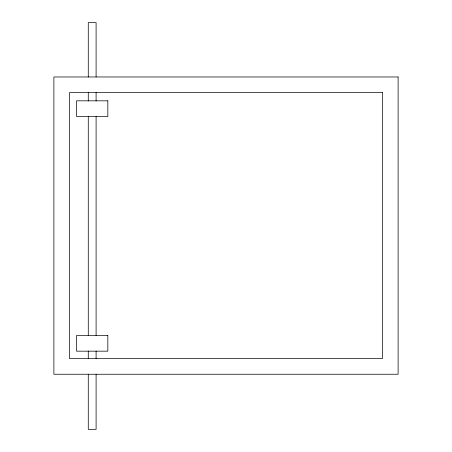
<?xml version="1.0" encoding="UTF-8"?>
<svg xmlns="http://www.w3.org/2000/svg" width="452" height="452" viewBox="0 0 452 452"><rect width="100%" height="100%" fill="white"/><g stroke="black" fill="none" stroke-linecap="round" stroke-linejoin="round"><path stroke-width="0.68" d="M96.095 76.981L96.095 22.6L88.276 22.6L88.276 76.981M96.095 92.519L96.095 100.994M96.095 116.531L96.095 335.469M96.095 351.006L96.095 358.775M96.095 374.312L96.095 429.4L88.276 429.4L88.276 374.312M88.276 92.519L88.276 100.994M88.276 116.531L88.276 335.469M88.276 351.006L88.276 358.775M398.11 76.97L53.89 76.97L53.89 374.245L398.11 374.245L398.11 76.97M382.46 92.615L69.54 92.615L69.54 358.6L382.46 358.6L382.46 92.615M107.83 100.83L76.541 100.83L76.541 116.475L107.83 116.475L107.83 100.83M107.83 335.525L76.541 335.525L76.541 351.17L107.83 351.17L107.83 335.525"/></g></svg>
